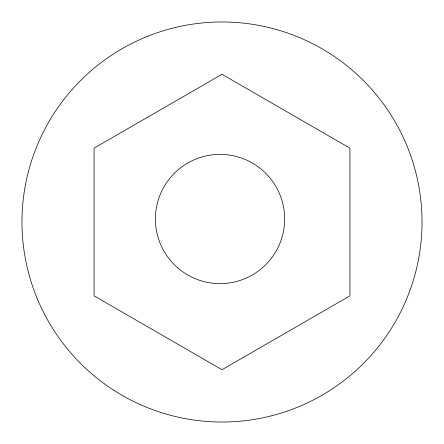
<?xml version="1.0" encoding="UTF-8"?>
<svg xmlns="http://www.w3.org/2000/svg" width="444" height="444" viewBox="0 0 444 444"><rect width="100%" height="100%" fill="white"/><g stroke="black" fill="none" stroke-linecap="round" stroke-linejoin="round"><path stroke-width="0.67" d="M222 74.287L94.078 148.146L94.078 295.854L222 369.713L349.922 295.854L349.922 148.146L222 74.287M177.883 267.987A64.624 64.624 0 0 0 283.533 231.019A64.624 64.624 0 0 0 198.69 158.008A64.624 64.624 0 0 0 177.883 267.987M113.869 390.282A200.028 200.028 0 0 0 421.8 231.507A200.028 200.028 0 0 0 130.331 44.217A200.028 200.028 0 0 0 113.869 390.282"/></g></svg>
